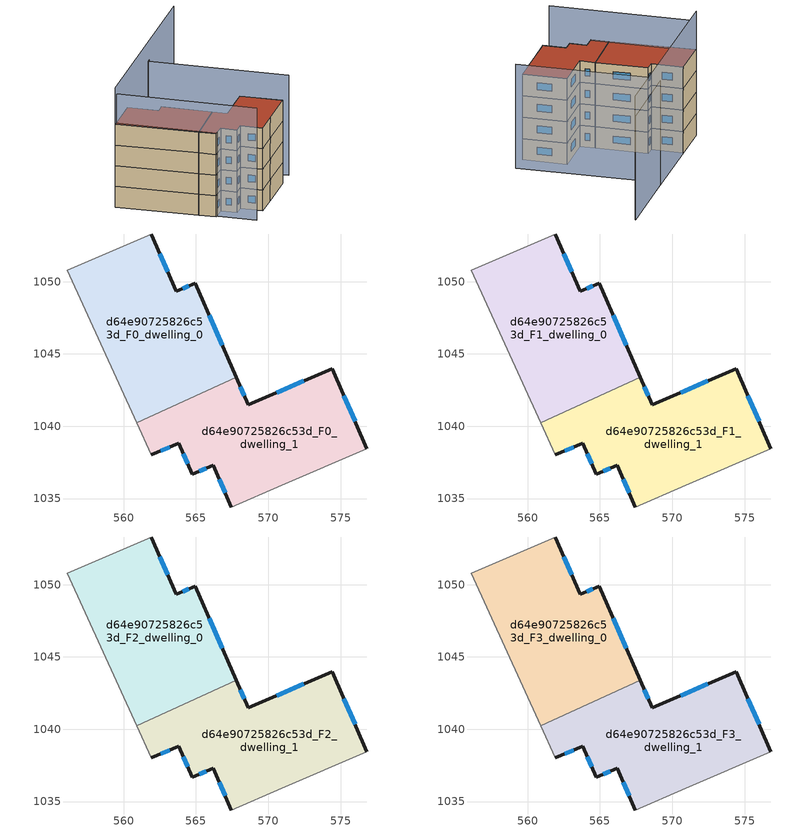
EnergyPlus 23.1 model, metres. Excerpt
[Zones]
d64e90725826c53d_F0_dwelling_0
 floor ground (EU_floor_Construction): 564.97,1049.89 567.8,1043.37 560.92,1040.23 556.11,1050.77 561.93,1053.29 563.65,1049.32 z0
 wall outside (EU_wall_Construction): 567.8,1043.37 564.97,1049.89 563.65,1049.32 561.93,1053.29 z0:3
 wall adiabatic (EU_wall_Construction): 561.93,1053.29 556.11,1050.77 560.92,1040.23 z0:3
 wall to d64e90725826c53d_F0_dwelling_1 (EU_wall_Construction): 560.92,1040.23 567.79,1043.37 z0:3
 window (EU_Window_Construction): 564.52,1049.7 564.1,1049.52 / 566.83,1045.59 565.93,1047.68 / 563.07,1050.67 562.52,1051.94 z1.02:1.98
d64e90725826c53d_F0_dwelling_1
 floor ground (EU_floor_Construction): 574.42,1043.99 576.82,1038.46 570.94,1035.91 567.44,1034.42 566.21,1037.32 564.74,1036.69 563.83,1038.83 561.93,1038.02 560.92,1040.23 567.8,1043.37 568.62,1041.48 z0
 wall outside (EU_wall_Construction): 561.93,1038.02 563.83,1038.83 564.74,1036.69 566.21,1037.32 567.44,1034.42 / 576.82,1038.46 574.42,1043.99 568.62,1041.48 567.8,1043.37 z0:3
 wall adiabatic (EU_wall_Construction): 560.92,1040.23 561.93,1038.02 / 567.44,1034.42 570.94,1035.91 576.82,1038.46 z0:3
 window (EU_Window_Construction): 565.24,1036.9 565.71,1037.1 / 564.14,1038.1 564.43,1037.42 / 562.58,1038.29 563.19,1038.55 / 568.34,1042.12 568.07,1042.73 / 572.45,1043.13 570.59,1042.33 / 576,1040.34 575.24,1042.11 / 566.63,1036.33 567.02,1035.4 z1.02:1.98
d64e90725826c53d_F1_dwelling_0
 floor to d64e90725826c53d_F0_dwelling_0 (EU_floor_Construction): 564.97,1049.89 567.79,1043.37 560.92,1040.23 556.11,1050.77 561.93,1053.29 563.65,1049.32 z3
 wall outside (EU_wall_Construction): 567.8,1043.37 564.97,1049.89 563.65,1049.32 561.93,1053.29 z3:6
 wall adiabatic (EU_wall_Construction): 561.93,1053.29 556.11,1050.77 560.92,1040.23 z3:6
 wall to d64e90725826c53d_F1_dwelling_1 (EU_wall_Construction): 560.92,1040.23 567.79,1043.37 z3:6
 window (EU_Window_Construction): 564.52,1049.7 564.1,1049.52 / 566.83,1045.59 565.93,1047.68 / 563.07,1050.67 562.52,1051.94 z4.02:4.98
d64e90725826c53d_F1_dwelling_1
 floor to d64e90725826c53d_F0_dwelling_1 (EU_floor_Construction): 574.42,1043.99 576.82,1038.46 570.94,1035.91 567.44,1034.42 566.21,1037.32 564.74,1036.69 563.83,1038.83 561.93,1038.02 560.92,1040.23 567.79,1043.37 568.62,1041.48 z3
 wall outside (EU_wall_Construction): 561.93,1038.02 563.83,1038.83 564.74,1036.69 566.21,1037.32 567.44,1034.42 / 576.82,1038.46 574.42,1043.99 568.62,1041.48 567.8,1043.37 z3:6
 wall adiabatic (EU_wall_Construction): 560.92,1040.23 561.93,1038.02 / 567.44,1034.42 570.94,1035.91 576.82,1038.46 z3:6
 window (EU_Window_Construction): 565.24,1036.9 565.71,1037.1 / 564.14,1038.1 564.43,1037.42 / 562.58,1038.29 563.19,1038.55 / 568.34,1042.12 568.07,1042.73 / 572.45,1043.13 570.59,1042.33 / 576,1040.34 575.24,1042.11 / 566.63,1036.33 567.02,1035.4 z4.02:4.98
d64e90725826c53d_F2_dwelling_0
 floor to d64e90725826c53d_F1_dwelling_0 (EU_floor_Construction): 564.97,1049.89 567.79,1043.37 560.92,1040.23 556.11,1050.77 561.93,1053.29 563.65,1049.32 z6
 wall outside (EU_wall_Construction): 567.8,1043.37 564.97,1049.89 563.65,1049.32 561.93,1053.29 z6:9
 wall adiabatic (EU_wall_Construction): 561.93,1053.29 556.11,1050.77 560.92,1040.23 z6:9
 wall to d64e90725826c53d_F2_dwelling_1 (EU_wall_Construction): 560.92,1040.23 567.79,1043.37 z6:9
 window (EU_Window_Construction): 564.52,1049.7 564.1,1049.52 / 566.83,1045.59 565.93,1047.68 / 563.07,1050.67 562.52,1051.94 z7.02:7.98
d64e90725826c53d_F2_dwelling_1
 floor to d64e90725826c53d_F1_dwelling_1 (EU_floor_Construction): 574.42,1043.99 576.82,1038.46 570.94,1035.91 567.44,1034.42 566.21,1037.32 564.74,1036.69 563.83,1038.83 561.93,1038.02 560.92,1040.23 567.79,1043.37 568.62,1041.48 z6
 wall outside (EU_wall_Construction): 561.93,1038.02 563.83,1038.83 564.74,1036.69 566.21,1037.32 567.44,1034.42 / 576.82,1038.46 574.42,1043.99 568.62,1041.48 567.8,1043.37 z6:9
 wall adiabatic (EU_wall_Construction): 560.92,1040.23 561.93,1038.02 / 567.44,1034.42 570.94,1035.91 576.82,1038.46 z6:9
 window (EU_Window_Construction): 565.24,1036.9 565.71,1037.1 / 564.14,1038.1 564.43,1037.42 / 562.58,1038.29 563.19,1038.55 / 568.34,1042.12 568.07,1042.73 / 572.45,1043.13 570.59,1042.33 / 576,1040.34 575.24,1042.11 / 566.63,1036.33 567.02,1035.4 z7.02:7.98
d64e90725826c53d_F3_dwelling_0
 floor to d64e90725826c53d_F2_dwelling_0 (EU_floor_Construction): 564.97,1049.89 567.79,1043.37 560.92,1040.23 556.11,1050.77 561.93,1053.29 563.65,1049.32 z9
 wall outside (EU_wall_Construction): 567.8,1043.37 564.97,1049.89 563.65,1049.32 561.93,1053.29 z9:12
 wall adiabatic (EU_wall_Construction): 561.93,1053.29 556.11,1050.77 560.92,1040.23 z9:12
 wall to d64e90725826c53d_F3_dwelling_1 (EU_wall_Construction): 560.92,1040.23 567.79,1043.37 z9:12
 window (EU_Window_Construction): 564.52,1049.7 564.1,1049.52 / 566.83,1045.59 565.93,1047.68 / 563.07,1050.67 562.52,1051.94 z10.02:10.98
 roof outside (EU_roof_Construction): 567.8,1043.37 564.97,1049.89 563.65,1049.32 561.93,1053.29 556.11,1050.77 560.92,1040.23 z12
d64e90725826c53d_F3_dwelling_1
 floor to d64e90725826c53d_F2_dwelling_1 (EU_floor_Construction): 574.42,1043.99 576.82,1038.46 570.94,1035.91 567.44,1034.42 566.21,1037.32 564.74,1036.69 563.83,1038.83 561.93,1038.02 560.92,1040.23 567.79,1043.37 568.62,1041.48 z9
 wall outside (EU_wall_Construction): 561.93,1038.02 563.83,1038.83 564.74,1036.69 566.21,1037.32 567.44,1034.42 / 576.82,1038.46 574.42,1043.99 568.62,1041.48 567.8,1043.37 z9:12
 wall adiabatic (EU_wall_Construction): 560.92,1040.23 561.93,1038.02 / 567.44,1034.42 570.94,1035.91 576.82,1038.46 z9:12
 window (EU_Window_Construction): 565.24,1036.9 565.71,1037.1 / 564.14,1038.1 564.43,1037.42 / 562.58,1038.29 563.19,1038.55 / 568.34,1042.12 568.07,1042.73 / 572.45,1043.13 570.59,1042.33 / 576,1040.34 575.24,1042.11 / 566.63,1036.33 567.02,1035.4 z10.02:10.98
 roof outside (EU_roof_Construction): 576.82,1038.46 574.42,1043.99 568.62,1041.48 567.8,1043.37 560.92,1040.23 561.93,1038.02 563.83,1038.83 564.74,1036.69 566.21,1037.32 567.44,1034.42 570.94,1035.91 z12
shading: 556.59,1051 564.36,1033.06 z0:16.2; 579.49,1039.56 571.63,1057.48 / 571.63,1057.48 583.81,1062.83 z0:14.5; 583.83,1062.77 556.11,1050.77 z0:17.3
[Building]
EU S2 Campaign: North Axis=0; Terrain=City; Solar Distribution=FullExterior
[Site:Location]
Vienna: Latitude=48; Longitude=16.5; Time Zone=1; Elevation=183
[SizingPeriod:WeatherFileDays]
AnnualSizingPeriod: Begin Month=1; Begin Day of Month=1; End Month=12; End Day of Month=31; Day of Week for Start Day=Monday; Use Weather File Daylight Saving Period=No; Use Weather File Rain and Snow Indicators=No
[MATERIAL]
EU_InternalMass_Material: Roughness=MediumRough; Thickness=0.1; Conductivity=1; Density=1800; Specific Heat=900; Thermal Absorptance=0.9; Solar Absorptance=0.7; Visible Absorptance=0.7
[MATERIAL:NOMASS] Roughness=MediumRough; Thermal Absorptance=0.9; Solar Absorptance=0.7; Visible Absorptance=0.7
Name | Thermal Resistance
EU_wall_NoMass | 0.942466
EU_roof_NoMass | 0.551687
EU_floor_NoMass | 0.66527
[WINDOWMATERIAL:SIMPLEGLAZINGSYSTEM]
EU_Window_SimpleGlazing: UFactor=2.03367; Solar Heat Gain Coefficient=0.65; Visible Transmittance=0.65
[CONSTRUCTION]
EU_wall_Construction: EU_wall_NoMass
EU_roof_Construction: EU_roof_NoMass
EU_floor_Construction: EU_floor_NoMass
EU_Window_Construction: EU_Window_SimpleGlazing
EU_InternalMass_Construction: EU_InternalMass_Material
[ZONE] Type=1; Multiplier=1; Ceiling Height=autocalculate; Floor Area=autocalculate; Part of Total Floor Area=Yes
Name | Volume
d64e90725826c53d_F0_dwelling_0 | 246.179
d64e90725826c53d_F1_dwelling_0; d64e90725826c53d_F2_dwelling_0; d64e90725826c53d_F3_dwelling_0 | 246.18
d64e90725826c53d_F0_dwelling_1 | 246.19
d64e90725826c53d_F1_dwelling_1; d64e90725826c53d_F2_dwelling_1; d64e90725826c53d_F3_dwelling_1 | 246.192
[INTERNALMASS] Construction=EU_InternalMass_Construction
Name | Zone or ZoneList | Surface Area
d64e90725826c53d_F0_dwelling_0_EU_InternalMass | d64e90725826c53d_F0_dwelling_0 | 82.0602
d64e90725826c53d_F0_dwelling_1_EU_InternalMass | d64e90725826c53d_F0_dwelling_1 | 82.0639
d64e90725826c53d_F1_dwelling_0_EU_InternalMass | d64e90725826c53d_F1_dwelling_0 | 82.0602
d64e90725826c53d_F1_dwelling_1_EU_InternalMass | d64e90725826c53d_F1_dwelling_1 | 82.0639
d64e90725826c53d_F2_dwelling_0_EU_InternalMass | d64e90725826c53d_F2_dwelling_0 | 82.0602
d64e90725826c53d_F2_dwelling_1_EU_InternalMass | d64e90725826c53d_F2_dwelling_1 | 82.0639
d64e90725826c53d_F3_dwelling_0_EU_InternalMass | d64e90725826c53d_F3_dwelling_0 | 82.0602
d64e90725826c53d_F3_dwelling_1_EU_InternalMass | d64e90725826c53d_F3_dwelling_1 | 82.0639
[OTHEREQUIPMENT] Fuel Type=Electricity; Design Level Calculation Method=Watts/Area; Power per Zone Floor Area=1; Fraction Latent=0; Fraction Radiant=0; Fraction Lost=0; Carbon Dioxide Generation Rate=0; EndUse Subcategory=EU_Step8_InternalGains
Name | Zone or ZoneList or Space or SpaceList | Schedule
EU_Step8_InternalGain_d64e90725826c53d_F0_dwelling_0_f000 | d64e90725826c53d_F0_dwelling_0 | EU_Step8_GainSchedule_d64e90725826c53d_F0_dwelling_0_f000
EU_Step8_InternalGain_d64e90725826c53d_F0_dwelling_1_f000 | d64e90725826c53d_F0_dwelling_1 | EU_Step8_GainSchedule_d64e90725826c53d_F0_dwelling_1_f000
EU_Step8_InternalGain_d64e90725826c53d_F1_dwelling_0_f000 | d64e90725826c53d_F1_dwelling_0 | EU_Step8_GainSchedule_d64e90725826c53d_F1_dwelling_0_f000
EU_Step8_InternalGain_d64e90725826c53d_F1_dwelling_1_f000 | d64e90725826c53d_F1_dwelling_1 | EU_Step8_GainSchedule_d64e90725826c53d_F1_dwelling_1_f000
EU_Step8_InternalGain_d64e90725826c53d_F2_dwelling_0_f000 | d64e90725826c53d_F2_dwelling_0 | EU_Step8_GainSchedule_d64e90725826c53d_F2_dwelling_0_f000
EU_Step8_InternalGain_d64e90725826c53d_F2_dwelling_1_f000 | d64e90725826c53d_F2_dwelling_1 | EU_Step8_GainSchedule_d64e90725826c53d_F2_dwelling_1_f000
EU_Step8_InternalGain_d64e90725826c53d_F3_dwelling_0_f000 | d64e90725826c53d_F3_dwelling_0 | EU_Step8_GainSchedule_d64e90725826c53d_F3_dwelling_0_f000
EU_Step8_InternalGain_d64e90725826c53d_F3_dwelling_1_f000 | d64e90725826c53d_F3_dwelling_1 | EU_Step8_GainSchedule_d64e90725826c53d_F3_dwelling_1_f000
[ZONEVENTILATION:DESIGNFLOWRATE] Schedule=EU_AlwaysOn; Design Flow Rate Calculation Method=AirChanges/Hour; Air Changes per Hour=0.530523; Ventilation Type=Natural; Fan Pressure Rise=0; Fan Total Efficiency=1; Constant Term Coefficient=1; Temperature Term Coefficient=0; Velocity Term Coefficient=0; Velocity Squared Term Coefficient=0; Minimum Indoor Temperature=-100; Maximum Indoor Temperature=100; Delta Temperature=-100; Minimum Outdoor Temperature=-100; Maximum Outdoor Temperature=100; Maximum Wind Speed=40
Name | Zone or ZoneList or Space or SpaceList
EU_ConstantAir_d64e90725826c53d_F0_dwelling_0 | d64e90725826c53d_F0_dwelling_0
EU_ConstantAir_d64e90725826c53d_F0_dwelling_1 | d64e90725826c53d_F0_dwelling_1
EU_ConstantAir_d64e90725826c53d_F1_dwelling_0 | d64e90725826c53d_F1_dwelling_0
EU_ConstantAir_d64e90725826c53d_F1_dwelling_1 | d64e90725826c53d_F1_dwelling_1
EU_ConstantAir_d64e90725826c53d_F2_dwelling_0 | d64e90725826c53d_F2_dwelling_0
EU_ConstantAir_d64e90725826c53d_F2_dwelling_1 | d64e90725826c53d_F2_dwelling_1
EU_ConstantAir_d64e90725826c53d_F3_dwelling_0 | d64e90725826c53d_F3_dwelling_0
EU_ConstantAir_d64e90725826c53d_F3_dwelling_1 | d64e90725826c53d_F3_dwelling_1
[HVACTEMPLATE:THERMOSTAT] Constant Heating Setpoint=20; Constant Cooling Setpoint=50
EU_HeatOnly_d64e90725826c53d_F0_dwelling_0; EU_HeatOnly_d64e90725826c53d_F0_dwelling_1; EU_HeatOnly_d64e90725826c53d_F1_dwelling_0; EU_HeatOnly_d64e90725826c53d_F1_dwelling_1; EU_HeatOnly_d64e90725826c53d_F2_dwelling_0; EU_HeatOnly_d64e90725826c53d_F2_dwelling_1; EU_HeatOnly_d64e90725826c53d_F3_dwelling_0; EU_HeatOnly_d64e90725826c53d_F3_dwelling_1
[HVACTEMPLATE:ZONE:IDEALLOADSAIRSYSTEM] System Availability Schedule=EU_AlwaysOn; Maximum Heating Supply Air Temperature=50; Minimum Cooling Supply Air Temperature=13; Maximum Heating Supply Air Humidity Ratio=0.0156; Minimum Cooling Supply Air Humidity Ratio=0.0077; Heating Limit=NoLimit; Cooling Limit=NoLimit; Heating Availability Schedule=EU_AlwaysOn; Cooling Availability Schedule=EU_CoolingOff; Dehumidification Control Type=ConstantSensibleHeatRatio; Cooling Sensible Heat Ratio=0.7; Dehumidification Setpoint=60; Humidification Control Type=None; Humidification Setpoint=30; Outdoor Air Method=None; Outdoor Air Flow Rate per Person=0.00944; Outdoor Air Flow Rate per Zone Floor Area=0; Outdoor Air Flow Rate per Zone=0; Demand Controlled Ventilation Type=None; Outdoor Air Economizer Type=NoEconomizer; Heat Recovery Type=None; Sensible Heat Recovery Effectiveness=0.7; Latent Heat Recovery Effectiveness=0.65
Name | Template Thermostat
d64e90725826c53d_F0_dwelling_0 | EU_HeatOnly_d64e90725826c53d_F0_dwelling_0
d64e90725826c53d_F0_dwelling_1 | EU_HeatOnly_d64e90725826c53d_F0_dwelling_1
d64e90725826c53d_F1_dwelling_0 | EU_HeatOnly_d64e90725826c53d_F1_dwelling_0
d64e90725826c53d_F1_dwelling_1 | EU_HeatOnly_d64e90725826c53d_F1_dwelling_1
d64e90725826c53d_F2_dwelling_0 | EU_HeatOnly_d64e90725826c53d_F2_dwelling_0
d64e90725826c53d_F2_dwelling_1 | EU_HeatOnly_d64e90725826c53d_F2_dwelling_1
d64e90725826c53d_F3_dwelling_0 | EU_HeatOnly_d64e90725826c53d_F3_dwelling_0
d64e90725826c53d_F3_dwelling_1 | EU_HeatOnly_d64e90725826c53d_F3_dwelling_1
[SIZING:ZONE] Zone Cooling Design Supply Air Temperature Input Method=SupplyAirTemperature; Zone Cooling Design Supply Air Temperature=13; Zone Heating Design Supply Air Temperature Input Method=SupplyAirTemperature; Zone Heating Design Supply Air Temperature=50; Zone Cooling Design Supply Air Humidity Ratio=0.008; Zone Heating Design Supply Air Humidity Ratio=0.008; Cooling Design Air Flow Method=DesignDay; Cooling Design Air Flow Rate=0; Cooling Minimum Air Flow per Zone Floor Area=0.000762; Cooling Minimum Air Flow=0; Cooling Minimum Air Flow Fraction=0.2; Heating Design Air Flow Method=DesignDay; Heating Design Air Flow Rate=0; Heating Maximum Air Flow per Zone Floor Area=0.002032; Heating Maximum Air Flow=0.141576; Heating Maximum Air Flow Fraction=0.3; Account for Dedicated Outdoor Air System=No; Dedicated Outdoor Air System Control Strategy=NeutralSupplyAir; Dedicated Outdoor Air Low Setpoint Temperature for Design=autosize; Dedicated Outdoor Air High Setpoint Temperature for Design=autosize; Zone Load Sizing Method=Sensible Load Only No Latent Load; Zone Latent Cooling Design Supply Air Humidity Ratio Input Method=HumidityRatioDifference; Zone Cooling Design Supply Air Humidity Ratio Difference=0.005; Zone Latent Heating Design Supply Air Humidity Ratio Input Method=HumidityRatioDifference; Zone Humidification Design Supply Air Humidity Ratio Difference=0.005
d64e90725826c53d_F0_dwelling_0; d64e90725826c53d_F0_dwelling_1; d64e90725826c53d_F1_dwelling_0; d64e90725826c53d_F1_dwelling_1; d64e90725826c53d_F2_dwelling_0; d64e90725826c53d_F2_dwelling_1; d64e90725826c53d_F3_dwelling_0; d64e90725826c53d_F3_dwelling_1
[SCHEDULE:CONSTANT]
Name | Hourly Value
EU_AlwaysOn | 1
EU_CoolingOff | 0
[SCHEDULE:FILE] Column Number=1; Rows to Skip at Top=0; Number of Hours of Data=8760; Column Separator=Comma; Interpolate to Timestep=No; Minutes per Item=60; Adjust Schedule for Daylight Savings=Yes
Name | File
EU_Step8_GainSchedule_d64e90725826c53d_F0_dwelling_0_f000 | ../../schedules/d64e90725826c53d/d64e90725826c53d_F0_dwelling_0_f000_gain.csv
EU_Step8_GainSchedule_d64e90725826c53d_F0_dwelling_1_f000 | ../../schedules/d64e90725826c53d/d64e90725826c53d_F0_dwelling_1_f000_gain.csv
EU_Step8_GainSchedule_d64e90725826c53d_F1_dwelling_0_f000 | ../../schedules/d64e90725826c53d/d64e90725826c53d_F1_dwelling_0_f000_gain.csv
EU_Step8_GainSchedule_d64e90725826c53d_F1_dwelling_1_f000 | ../../schedules/d64e90725826c53d/d64e90725826c53d_F1_dwelling_1_f000_gain.csv
EU_Step8_GainSchedule_d64e90725826c53d_F2_dwelling_0_f000 | ../../schedules/d64e90725826c53d/d64e90725826c53d_F2_dwelling_0_f000_gain.csv
EU_Step8_GainSchedule_d64e90725826c53d_F2_dwelling_1_f000 | ../../schedules/d64e90725826c53d/d64e90725826c53d_F2_dwelling_1_f000_gain.csv
EU_Step8_GainSchedule_d64e90725826c53d_F3_dwelling_0_f000 | ../../schedules/d64e90725826c53d/d64e90725826c53d_F3_dwelling_0_f000_gain.csv
EU_Step8_GainSchedule_d64e90725826c53d_F3_dwelling_1_f000 | ../../schedules/d64e90725826c53d/d64e90725826c53d_F3_dwelling_1_f000_gain.csv
